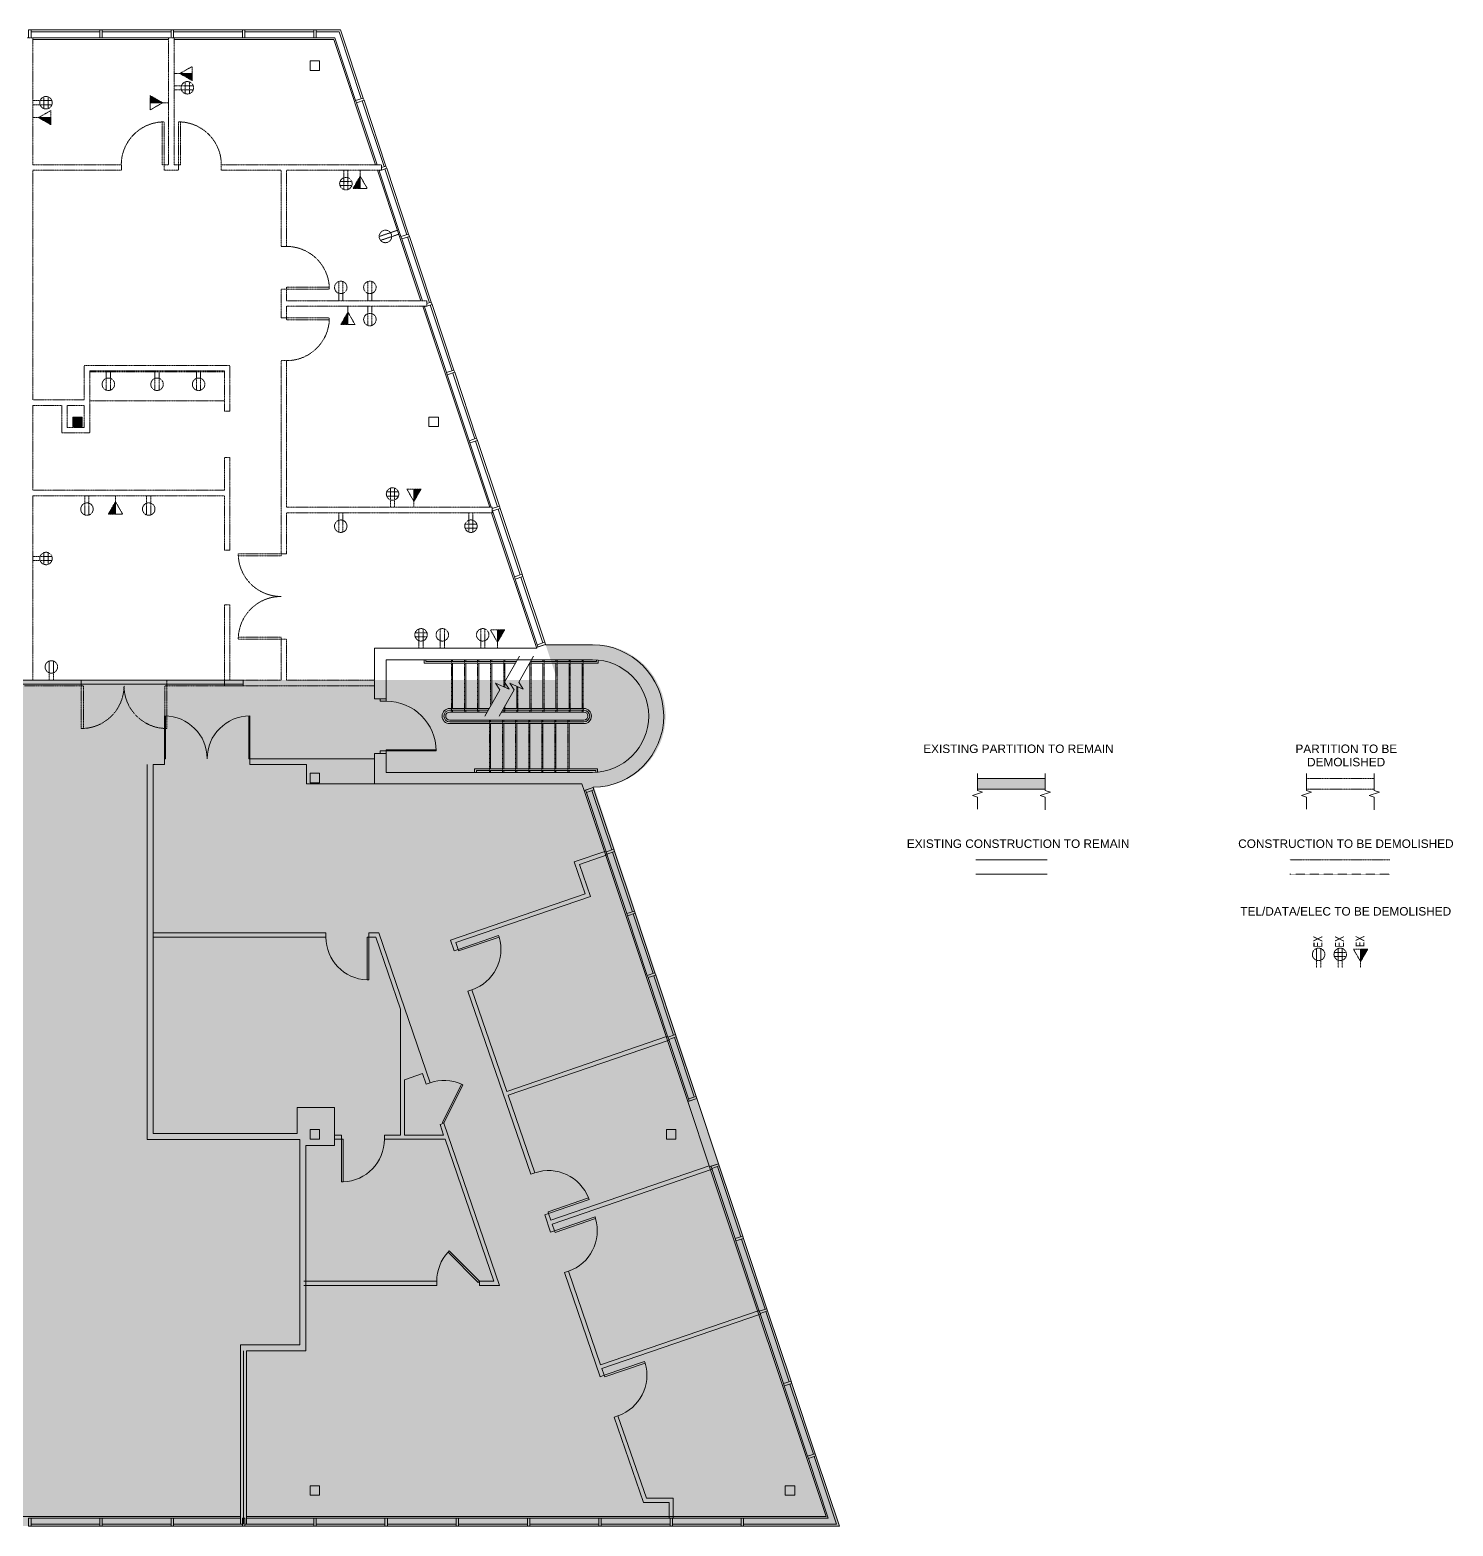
# Model space of a CAD drawing. Header units: inches. Extents: x 41 to 3078, y -575 to 685.
# Drawn here: x 1880 to 3078, y -575 to 685 of the extents above; entities that cross this region are included whole.
import ezdxf

# ---------------------------------------------------------------- set-up
doc = ezdxf.new("R2010")
doc.units = ezdxf.units.IN
doc.header["$MEASUREMENT"] = 0
for name, pattern in [('Demolished', [0.1875, 0.125, -0.0625]), ('Demolished 3_128_', [0.046875, 0.023437, -0.023437]), ('Demolished 3_16_', [0.28125, 0.1875, -0.09375]), ('Hidden 1_16_', [0.09375, 0.0625, -0.03125]), ('IMPORT-HIDDEN2', [0.1875, 0.125, -0.0625])]:
    doc.linetypes.add(name, pattern=pattern)
for name, color, linetype, lineweight in [('8603 Westwood - 2nd Floor - suite 200 230_dwg', 8, 'Continuous', 9), ('A-ANNO-NOTE', 131, 'Demolished', 9), ('A-COLS-EXST', 7, 'Continuous', 9), ('A-DETL', 90, 'Continuous', 9), ('A-DETL-DEMO', 6, 'Demolished 3_16_', 9), ('A-DETL-GENF', 92, 'Continuous', 9), ('A-DETL-MEDM', 33, 'Demolished', 9), ('A-DETL-THIN', 151, 'Continuous', 9), ('A-DOOR', 31, 'Demolished', 9), ('A-DOOR-EXST', 7, 'Continuous', 9), ('A-FLOR-RISR-EXST', 7, 'IMPORT-HIDDEN2', 9), ('A-FLOR-STRS-EXST', 7, 'Continuous', 9), ('A-GLAZ-EXST', 7, 'Continuous', 9), ('A-GLAZ-SILL-EXST', 7, 'Continuous', 9), ('A-WALL-DMIS-EXST', 7, 'Continuous', 9), ('A-WALL-FULL-EXST', 7, 'Continuous', 9), ('A-WALL-PATT', 111, 'Continuous', 13), ('G-ANNO-TEXT', 231, 'Continuous', 9), ('I-DOOR-EXST', 7, 'Continuous', 9), ('I-WALL', 2, 'Demolished', 9), ('I-WALL-FULL-EXST', 7, 'Continuous', 9), ('Q-CASE', 31, 'Demolished', 9), ('S-COLS', 52, 'Continuous', 13)]:
    doc.layers.add(name, color=color, linetype=linetype, lineweight=lineweight)
doc.styles.add('Arial_1', font='arial.ttf', dxfattribs={"height": 7.125})
doc.styles.add('Tahoma', font='tahoma.ttf', dxfattribs={"width": 0.85, "height": 7.5})

# ---------------------------------------------------------------- blocks, each defined once
blk = doc.blocks.new('8603 Westwood - 2nd Floor - suite 200 230_dwg_SM59-2599819-New Construction - Demolition Plan')
at = {"layer": 'A-DOOR-EXST', "flags": 128}
blk.add_lwpolyline([(0, 42), (0, 0), (1, 0), (1, 42)], dxfattribs=at)
at = {"layer": 'A-DOOR-EXST'}
blk.add_arc((0, 0), 42, 360, 90, dxfattribs=at)
blk = doc.blocks.new('8603 Westwood - 2nd Floor - suite 200 230_dwg_SM56-2599821-New Construction - Demolition Plan')
at = {"layer": 'A-DOOR-EXST', "flags": 128}
for points in [[(0, 36), (0, 0), (1, 0), (1, 36)], [(71, 36), (71, 0), (72, 0), (72, 36)]]:
    blk.add_lwpolyline(points, dxfattribs=at)
at = {"layer": 'A-DOOR-EXST'}
for centre, start, end in [((0, 0), 360, 90), ((72, 0), 90, 180)]:
    blk.add_arc(centre, 36, start, end, dxfattribs=at)
blk = doc.blocks.new('8603 Westwood - 2nd Floor - suite 200 230_dwg__U14-2599837-New Construction - Demolition Plan')
at = {"layer": 'I-DOOR-EXST', "flags": 128}
blk.add_lwpolyline([(1.4, 0), (1.4, -36), (0, -36), (0, 0)], close=True, dxfattribs=at)
at = {"layer": 'I-DOOR-EXST'}
blk.add_arc((0, 0), 36, 272.2608, 359.9699, dxfattribs=at)
blk = doc.blocks.new('8603 Westwood - 2nd Floor - suite 200 230_dwg__U15-2599838-New Construction - Demolition Plan')
at = {"layer": 'I-DOOR-EXST', "flags": 128}
blk.add_lwpolyline([(0, 0), (-25.5, 25.5), (-26.4, 24.5), (-1, -1)], close=True, dxfattribs=at)
at = {"layer": 'I-DOOR-EXST'}
blk.add_arc((0.2, 0), 36.2, 137.3511, 179.9428, dxfattribs=at)
blk = doc.blocks.new('8603 Westwood - 2nd Floor - suite 200 230_dwg__U17-2599839-New Construction - Demolition Plan')
at = {"layer": 'I-DOOR-EXST', "flags": 128}
blk.add_lwpolyline([(-1.4, 0), (-1.4, -36), (0, -36), (0, 0)], close=True, dxfattribs=at)
at = {"layer": 'I-DOOR-EXST'}
blk.add_arc((0, 0), 36, 180.0301, 267.7392, dxfattribs=at)
blk = doc.blocks.new('8603 Westwood - 2nd Floor - suite 200 230_dwg__U16-2599840-New Construction - Demolition Plan')
at = {"layer": 'I-DOOR-EXST', "flags": 128}
blk.add_lwpolyline([(1.4, 0), (1.4, 36), (0, 36), (0, 0)], close=True, dxfattribs=at)
at = {"layer": 'I-DOOR-EXST'}
blk.add_arc((0, 0), 36, 0.0301, 87.7392, dxfattribs=at)
blk = doc.blocks.new('8603 Westwood - 2nd Floor - suite 200 230_dwg__U16-2599841-New Construction - Demolition Plan')
at = {"layer": 'I-DOOR-EXST', "flags": 128}
blk.add_lwpolyline([(1.4, 0), (1.4, 36), (0, 36), (0, 0)], close=True, dxfattribs=at)
at = {"layer": 'I-DOOR-EXST'}
blk.add_arc((0, 0), 36, 0.0301, 87.7392, dxfattribs=at)
blk = doc.blocks.new('8603 Westwood - 2nd Floor - suite 200 230_dwg__U18-2599842-New Construction - Demolition Plan')
at = {"layer": 'I-DOOR-EXST', "flags": 128}
blk.add_lwpolyline([(0, 0), (25.5, 25.5), (26.4, 24.5), (1, -1)], close=True, dxfattribs=at)
at = {"layer": 'I-DOOR-EXST'}
blk.add_arc((-0.2, 0), 36.2, 0.0572, 42.6489, dxfattribs=at)
blk = doc.blocks.new('8603 Westwood - 2nd Floor - suite 200 230_dwg-2280265-New Construction - Demolition Plan')
at = {"layer": 'A-COLS-EXST', "flags": 128}
for points in [[(1425.6, 1234), (1417.6, 1234), (1417.6, 1226), (1425.6, 1226)], [(1525.6, 934), (1517.6, 934), (1517.6, 926), (1525.6, 926)], [(1425.6, 634), (1417.6, 634), (1417.6, 626), (1425.6, 626)], [(1425.6, 334), (1417.6, 334), (1417.6, 326), (1425.6, 326)], [(1725.6, 334), (1717.6, 334), (1717.6, 326), (1725.6, 326)], [(1425.6, 34), (1417.6, 34), (1417.6, 26), (1425.6, 26)], [(1825.6, 34), (1817.6, 34), (1817.6, 26), (1825.6, 26)]]:
    blk.add_lwpolyline(points, close=True, dxfattribs=at)
at = {"layer": 'A-DOOR-EXST', "flags": 128}
for points in [[(1476.6, 696.8), (1476.6, 694.8), (1481.6, 694.8), (1481.6, 696.8)], [(1476.6, 650.8), (1476.6, 652.8), (1481.6, 652.8), (1481.6, 650.8)]]:
    blk.add_lwpolyline(points, dxfattribs=at)
at = {"layer": 'A-FLOR-RISR-EXST'}
for p, q in [((1536.6, 685.6), (1536.6, 729.6)), ((1547.6, 685.6), (1547.6, 729.6)), ((1558.6, 685.6), (1558.6, 729.6)), ((1569.6, 690.8), (1569.6, 729.6)), ((1580.6, 706.8), (1580.6, 729.6)), ((1603.6, 685.6), (1603.6, 728.9)), ((1614.6, 685.6), (1614.6, 729.6)), ((1625.6, 685.6), (1625.6, 729.6)), ((1636.6, 685.6), (1636.6, 729.6)), ((1647.6, 685.6), (1647.6, 729.6)), ((1592.6, 685.6), (1592.6, 706.8)), ((1581.6, 685.6), (1581.6, 690.8)), ((1568.6, 678.8), (1568.6, 634.8)), ((1579.6, 678.8), (1579.6, 634.8)), ((1590.6, 678.8), (1590.6, 634.8)), ((1601.6, 678.8), (1601.6, 634.8)), ((1612.6, 678.8), (1612.6, 634.8)), ((1623.6, 678.8), (1623.6, 634.8)), ((1634.6, 678.8), (1634.6, 634.8))]:
    blk.add_line(p, q, dxfattribs=at)
at = {"layer": 'A-FLOR-STRS-EXST'}
for p, q in [((1537.6, 728.1), (1537.6, 729.6)), ((1537.6, 688.6), (1537.6, 726.6)), ((1548.6, 728.1), (1548.6, 729.6)), ((1548.6, 688.6), (1548.6, 726.6)), ((1559.6, 728.1), (1559.6, 729.6)), ((1559.6, 688.6), (1559.6, 726.6)), ((1570.6, 728.1), (1570.6, 729.6)), ((1570.6, 692.5), (1570.6, 726.6)), ((1581.6, 728.1), (1581.6, 729.6)), ((1581.6, 711.5), (1581.6, 726.6)), ((1602.6, 688.6), (1602.6, 726.6)), ((1613.6, 728.1), (1613.6, 729.6)), ((1613.6, 688.6), (1613.6, 726.6)), ((1624.6, 728.1), (1624.6, 729.6)), ((1624.6, 688.6), (1624.6, 726.6)), ((1635.6, 728.1), (1635.6, 729.6)), ((1635.6, 688.6), (1635.6, 726.6)), ((1646.6, 728.1), (1646.6, 729.6)), ((1646.6, 688.6), (1646.6, 726.6)), ((1581.6, 706.4), (1581.6, 710.2)), ((1591.6, 688.6), (1591.6, 707.3)), ((1535.1, 688.6), (1568.4, 688.6)), ((1535.1, 687.1), (1567.5, 687.1)), ((1566.6, 685.6), (1535.1, 685.6)), ((1537.6, 685.6), (1537.6, 687.1)), ((1548.6, 685.6), (1548.6, 687.1)), ((1559.6, 685.6), (1559.6, 687.1)), ((1578.6, 685.6), (1648.1, 685.6)), ((1648.1, 687.1), (1579.5, 687.1)), ((1648.1, 688.6), (1580.4, 688.6)), ((1580.6, 685.6), (1580.6, 687.1)), ((1591.6, 685.6), (1591.6, 687.1)), ((1602.6, 685.6), (1602.6, 687.1)), ((1613.6, 685.6), (1613.6, 687.1)), ((1624.6, 685.6), (1624.6, 687.1)), ((1635.6, 685.6), (1635.6, 687.1)), ((1646.6, 685.6), (1646.6, 687.1)), ((1648.1, 678.8), (1535.1, 678.8)), ((1535.1, 677.3), (1648.1, 677.3)), ((1535.1, 675.8), (1648.1, 675.8)), ((1569.6, 678.8), (1569.6, 677.3)), ((1569.6, 675.8), (1569.6, 637.8)), ((1580.6, 678.8), (1580.6, 677.3)), ((1580.6, 675.8), (1580.6, 637.8)), ((1591.6, 678.8), (1591.6, 677.3)), ((1591.6, 675.8), (1591.6, 637.8)), ((1602.6, 678.8), (1602.6, 677.3)), ((1602.6, 675.8), (1602.6, 637.8)), ((1613.6, 678.8), (1613.6, 677.3)), ((1613.6, 675.8), (1613.6, 637.8)), ((1624.6, 678.8), (1624.6, 677.3)), ((1624.6, 675.8), (1624.6, 637.8)), ((1635.6, 678.8), (1635.6, 677.3)), ((1635.6, 675.8), (1635.6, 637.8)), ((1569.6, 636.3), (1569.6, 634.8)), ((1580.6, 636.3), (1580.6, 634.8)), ((1591.6, 636.3), (1591.6, 634.8)), ((1602.6, 636.3), (1602.6, 634.8)), ((1613.6, 636.3), (1613.6, 634.8)), ((1624.6, 636.3), (1624.6, 634.8)), ((1635.6, 636.3), (1635.6, 634.8))]:
    blk.add_line(p, q, dxfattribs=at)
at = {"layer": 'A-FLOR-STRS-EXST', "flags": 128}
for points in [[(1593.8, 732.6), (1581.2, 710.8), (1585.1, 704.8), (1573.8, 710), (1577.4, 704.3), (1564.7, 682.2)], [(1605.8, 732.6), (1593.2, 710.8), (1597.1, 704.8), (1585.8, 710), (1589.4, 704.3), (1576.7, 682.2)], [(1590.3, 726.6), (1513.6, 726.6), (1513.6, 729.6)], [(1591.2, 728.1), (1515.1, 728.1), (1515.1, 729.6)], [(1660.1, 729.3), (1660.1, 726.6), (1602.3, 726.6)], [(1658.6, 729.5), (1658.6, 728.1), (1603.2, 728.1)], [(1556.1, 634.8), (1556.1, 637.8), (1659.6, 637.8), (1659.6, 635)], [(1557.6, 634.8), (1557.6, 636.3), (1658.1, 636.3), (1658.1, 634.8)]]:
    blk.add_lwpolyline(points, dxfattribs=at)
at = {"layer": 'A-FLOR-STRS-EXST'}
for centre, radius, start, end in [((1535.1, 682.2), 6.38, 90, 270), ((1535.1, 682.2), 4.88, 90, 270), ((1535.1, 682.2), 3.38, 90, 270), ((1648.1, 682.2), 6.38, 270, 90), ((1648.1, 682.2), 4.88, 270, 90), ((1648.1, 682.2), 3.38, 270, 90)]:
    blk.add_arc(centre, radius, start, end, dxfattribs=at)
at = {"layer": 'A-GLAZ-EXST'}
for p, q in [((1240.6, 1258.3), (1182.6, 1258.3)), ((1300.6, 1258.3), (1242.6, 1258.3)), ((1360.6, 1258.3), (1302.6, 1258.3)), ((1420.6, 1258.3), (1362.6, 1258.3)), ((1479.8, 1144.9), (1461.3, 1200.3)), ((1477.6, 1142), (1482.1, 1143.5)), ((1480.4, 1143), (1498.9, 1087.6)), ((1518, 1030.3), (1499.5, 1085.7)), ((1515.8, 1027.5), (1520.3, 1028.9)), ((1518.6, 1028.4), (1537.1, 973)), ((1556.2, 915.7), (1537.7, 971.1)), ((1556.8, 913.8), (1575.3, 858.4)), ((1570.9, 857), (1576.9, 859)), ((1594.4, 801.1), (1575.9, 856.5)), ((1595, 799.2), (1613.5, 743.8)), ((1654.9, 619.5), (1671.6, 569.4)), ((1672.2, 567.5), (1688.9, 517.4)), ((1706.3, 465.4), (1689.6, 515.5)), ((1706.9, 463.5), (1723.6, 413.4)), ((1741, 361.4), (1724.3, 411.5)), ((1780.2, 243.6), (1760.5, 302.8)), ((1780.8, 241.7), (1800.6, 182.6)), ((1820.9, 121.5), (1801.2, 180.7)), ((1821.5, 119.6), (1841.3, 60.5)), ((1240.6, 1.7), (1182.6, 1.7)), ((1300.6, 1.7), (1242.6, 1.7)), ((1302.6, 1.7), (1360.6, 1.7)), ((1420.6, 1.7), (1362.6, 1.7)), ((1480.6, 1.7), (1422.6, 1.7)), ((1540.6, 1.7), (1482.6, 1.7)), ((1542.6, 1.7), (1600.6, 1.7)), ((1660.6, 1.7), (1602.6, 1.7)), ((1720.6, 1.7), (1662.6, 1.7)), ((1722.6, 1.7), (1780.6, 1.7))]:
    blk.add_line(p, q, dxfattribs=at)
at = {"layer": 'A-GLAZ-EXST', "flags": 128}
for points in [[(1182.6, 1253.3), (1182.6, 1260), (1180.6, 1260), (1180.6, 1253.3)], [(1302.6, 1253.3), (1302.6, 1260), (1300.6, 1260), (1300.6, 1253.3)], [(1460.7, 1202.2), (1442, 1258.3), (1422.6, 1258.3)], [(1475.5, 1141.8), (1475.7, 1141.4), (1477, 1141.8)], [(1482.1, 1143.5), (1481.4, 1145.4), (1477.6, 1144.2)], [(1513.7, 1027.3), (1513.9, 1026.8), (1515.2, 1027.3)], [(1520.3, 1028.9), (1519.6, 1030.8), (1515.8, 1029.6)], [(1576.9, 859), (1577.6, 857.1), (1571.2, 854.9), (1570.9, 855.7)], [(1841.9, 58.6), (1860.8, 1.7), (1782.6, 1.7)]]:
    blk.add_lwpolyline(points, dxfattribs=at)
for points in [[(1240.6, 1253.3), (1240.6, 1260), (1242.6, 1260), (1242.6, 1253.3)], [(1360.6, 1253.3), (1360.6, 1260), (1362.6, 1260), (1362.6, 1253.3)], [(1422.6, 1253.3), (1422.6, 1260), (1420.6, 1260), (1420.6, 1253.3)], [(1462.3, 1202.7), (1463, 1200.8), (1456.6, 1198.7), (1455.9, 1200.6)], [(1500.5, 1088.1), (1501.2, 1086.2), (1494.8, 1084.1), (1494.1, 1086)], [(1538.7, 973.6), (1539.4, 971.7), (1533, 969.5), (1532.3, 971.4)], [(1558.5, 914.4), (1557.8, 916.3), (1551.4, 914.1), (1552.1, 912.2)], [(1596.7, 799.8), (1596, 801.7), (1589.6, 799.5), (1590.2, 797.6)], [(1615.1, 744.4), (1615.8, 742.5), (1609.3, 740.4), (1608.7, 742.3)], [(1649.5, 619.8), (1655.9, 622), (1656.6, 620.1), (1650.2, 617.9)], [(1667.5, 565.9), (1673.9, 568.1), (1673.3, 570), (1666.9, 567.8)], [(1684.2, 515.8), (1690.6, 518), (1691.2, 516.1), (1684.8, 513.9)], [(1702.2, 461.9), (1708.6, 464), (1707.9, 465.9), (1701.5, 463.8)], [(1718.9, 411.8), (1725.3, 413.9), (1725.9, 412), (1719.5, 409.9)], [(1736.8, 357.9), (1743.2, 360), (1742.6, 361.9), (1736.2, 359.8)], [(1755.7, 301.2), (1762.1, 303.3), (1761.5, 305.2), (1755.1, 303.1)], [(1776.1, 240.2), (1782.5, 242.3), (1781.9, 244.2), (1775.5, 242.1)], [(1796.4, 179.1), (1802.8, 181.2), (1802.2, 183.1), (1795.8, 181)], [(1816.8, 118.1), (1823.2, 120.2), (1822.6, 122.1), (1816.2, 120)], [(1837.1, 57), (1843.5, 59.1), (1842.9, 61), (1836.5, 58.9)], [(1182.6, 6.7), (1182.6, 0), (1180.6, 0), (1180.6, 6.7)], [(1242.6, 6.7), (1242.6, 0), (1240.6, 0), (1240.6, 6.7)], [(1300.6, 6.7), (1300.6, 0), (1302.6, 0), (1302.6, 6.7)], [(1360.6, 6.7), (1360.6, 0), (1362.6, 0), (1362.6, 6.7)], [(1422.6, 6.7), (1422.6, 0), (1420.6, 0), (1420.6, 6.7)], [(1482.6, 6.7), (1482.6, 0), (1480.6, 0), (1480.6, 6.7)], [(1540.6, 6.7), (1540.6, 0), (1542.6, 0), (1542.6, 6.7)], [(1600.6, 6.7), (1600.6, 0), (1602.6, 0), (1602.6, 6.7)], [(1662.6, 6.7), (1662.6, 0), (1660.6, 0), (1660.6, 6.7)], [(1720.6, 6.7), (1720.6, 0), (1722.6, 0), (1722.6, 6.7)], [(1780.6, 6.7), (1780.6, 0), (1782.6, 0), (1782.6, 6.7)]]:
    blk.add_lwpolyline(points, close=True, dxfattribs=at)
at = {"layer": 'A-GLAZ-SILL-EXST'}
for p, q in [((1182.6, 1260), (1240.6, 1260)), ((1184.1, 1253.3), (1240.6, 1253.3)), ((1184.1, 1252), (1298.3, 1252)), ((1242.6, 1260), (1300.6, 1260)), ((1242.6, 1253.3), (1298.3, 1253.3)), ((1302.6, 1260), (1360.6, 1260)), ((1302.9, 1253.3), (1360.6, 1253.3)), ((1362.6, 1260), (1420.6, 1260)), ((1362.6, 1253.3), (1420.6, 1253.3)), ((1474, 1146.5), (1456.6, 1198.7)), ((1481.4, 1145.4), (1463, 1200.8)), ((1474.2, 1141.8), (1510.9, 1031.9)), ((1475.7, 1141.4), (1494.1, 1086)), ((1482.1, 1143.5), (1500.5, 1088.1)), ((1512.2, 1031.9), (1494.8, 1084.1)), ((1519.6, 1030.8), (1501.2, 1086.2)), ((1512.4, 1027.3), (1568.8, 858)), ((1513.9, 1026.8), (1532.3, 971.4)), ((1520.3, 1028.9), (1538.7, 973.6)), ((1557.8, 916.3), (1539.4, 971.7)), ((1551.4, 914.1), (1533, 969.5)), ((1552.1, 912.2), (1570.1, 858)), ((1558.5, 914.4), (1576.9, 859)), ((1596, 801.7), (1577.6, 857.1)), ((1570.4, 853.3), (1608.2, 740)), ((1589.6, 799.5), (1571.2, 854.9)), ((1590.2, 797.6), (1608.7, 742.3)), ((1596.7, 799.8), (1615.1, 744.4)), ((1648.3, 619.4), (1735.7, 357.5)), ((1666.9, 567.8), (1650.2, 617.9)), ((1673.3, 570), (1656.6, 620.1)), ((1690.6, 518), (1673.9, 568.1)), ((1684.2, 515.8), (1667.5, 565.9)), ((1684.8, 513.9), (1701.5, 463.8)), ((1691.2, 516.1), (1707.9, 465.9)), ((1718.9, 411.8), (1702.2, 461.9)), ((1725.3, 413.9), (1708.6, 464)), ((1719.5, 409.9), (1736.2, 359.8)), ((1725.9, 412), (1742.6, 361.9)), ((1762.1, 303.3), (1781.9, 244.2)), ((1755.7, 301.2), (1775.5, 242.1)), ((1795.8, 181), (1776.1, 240.2)), ((1802.2, 183.1), (1782.5, 242.3)), ((1796.4, 179.1), (1816.2, 120)), ((1802.8, 181.2), (1822.6, 122.1)), ((1836.5, 58.9), (1816.8, 118.1)), ((1842.9, 61), (1823.2, 120.2)), ((1843.5, 59.1), (1863.3, 0)), ((1150.4, 8), (1359.1, 8)), ((1182.6, 6.7), (1240.6, 6.7)), ((1182.6, 0), (1240.6, 0)), ((1242.6, 6.7), (1300.6, 6.7)), ((1242.6, 0), (1300.6, 0)), ((1359.1, 6.7), (1302.6, 6.7)), ((1360.6, 0), (1302.6, 0)), ((1362.6, 0), (1420.6, 0)), ((1364.1, 6.7), (1420.6, 6.7)), ((1422.6, 6.7), (1480.6, 6.7)), ((1422.6, 0), (1480.6, 0)), ((1482.6, 6.7), (1540.6, 6.7)), ((1482.6, 0), (1540.6, 0)), ((1600.6, 6.7), (1542.6, 6.7)), ((1600.6, 0), (1542.6, 0)), ((1602.6, 6.7), (1660.6, 6.7)), ((1602.6, 0), (1660.6, 0)), ((1662.6, 6.7), (1720.6, 6.7)), ((1662.6, 0), (1720.6, 0)), ((1780.6, 6.7), (1722.6, 6.7)), ((1780.6, 0), (1722.6, 0)), ((1782.6, 0), (1863.3, 0))]:
    blk.add_line(p, q, dxfattribs=at)
at = {"layer": 'A-GLAZ-SILL-EXST', "flags": 128}
for points in [[(1302.9, 1252), (1437.5, 1252), (1472.7, 1146.5)], [(1462.3, 1202.7), (1443.2, 1260), (1422.6, 1260)], [(1455.9, 1200.6), (1438.4, 1253.3), (1422.6, 1253.3)], [(1753.9, 302.7), (1852.1, 8), (1364.1, 8)], [(1782.6, 6.7), (1853.9, 6.7), (1837.1, 57)]]:
    blk.add_lwpolyline(points, dxfattribs=at)
at = {"layer": 'A-WALL-DMIS-EXST'}
blk.add_line((1361.6, 147.7), (1361.6, 1.7), dxfattribs=at)
at = {"layer": 'A-WALL-DMIS-EXST', "flags": 128}
for points in [[(1294.9, 646.3), (1294.9, 641.3), (1285.4, 641.3), (1285.4, 330.7), (1406.6, 330.7), (1406.6, 352.6), (1438, 352.6), (1438, 320.6), (1414, 320.6), (1414, 147.7)], [(1471.9, 625.1), (1414.6, 625.1), (1414.6, 641.3), (1366.9, 641.3), (1366.9, 646.3), (1471.9, 646.3)], [(1280.4, 641.3), (1280.4, 325.7), (1409, 325.7), (1409, 152.7), (1359.1, 152.7), (1359.1, 1.7)], [(1414, 147.7), (1364.1, 147.7), (1364.1, 1.7)]]:
    blk.add_lwpolyline(points, dxfattribs=at)
at = {"layer": 'A-WALL-FULL-EXST', "flags": 128}
for points in [[(1471.9, 712.3), (1471.9, 739.3), (1608.4, 739.3), (1608.2, 740), (1615.8, 742.5), (1615.8, 742.2), (1655.3, 742.2)], [(1655.3, 729.6), (1481.6, 729.6), (1481.6, 696.8), (1471.9, 696.8), (1471.9, 707.7)], [(1655.8, 622.2), (1655.9, 622), (1648.3, 619.4), (1646.5, 625.1), (1471.9, 625.1), (1471.9, 650.8), (1481.6, 650.8), (1481.6, 634.8), (1655.3, 634.8)]]:
    blk.add_lwpolyline(points, dxfattribs=at)
blk.add_lwpolyline([(1735.7, 357.5), (1743.2, 360), (1761.5, 305.2), (1753.9, 302.7)], close=True, dxfattribs=at)
at = {"layer": 'A-WALL-FULL-EXST'}
for radius, start in [(60, 270.5651), (47.4, 270)]:
    blk.add_arc((1655.3, 682.2), radius, start, 90, dxfattribs=at)
at = {"layer": 'I-WALL-FULL-EXST'}
for p, q in [((1756, 300.5), (1755.1, 303.1)), ((1661.9, 125.8), (1631.8, 213.5))]:
    blk.add_line(p, q, dxfattribs=at)
at = {"layer": 'I-WALL-FULL-EXST', "flags": 128}
for points in [[(1667.7, 565.2), (1666.6, 568.5), (1640, 559.4), (1649.2, 532.4), (1535.8, 493.5), (1538.9, 484.6), (1542.2, 485.7), (1540.2, 491.4), (1653.6, 530.3), (1644.4, 557.2), (1667.8, 565.2)], [(1285.4, 496), (1430.9, 496), (1430.9, 499.5), (1285.4, 499.5)], [(1518.6, 373.4), (1475.4, 499.5), (1466.9, 499.5), (1466.9, 496), (1472.9, 496), (1493.6, 435.4), (1493.6, 329.3)], [(1560.2, 206.2), (1560.2, 202.7), (1577.1, 202.7), (1530.3, 339.3), (1527, 338.2), (1530, 329.3), (1497.1, 329.3), (1497.1, 375.9), (1512.3, 381.1), (1515.3, 372.2), (1518.6, 373.4)], [(1438.1, 325.8), (1444.1, 325.8), (1444.1, 329.3), (1438.1, 329.3)], [(1493.6, 329.3), (1480.1, 329.3), (1480.1, 325.8), (1531.2, 325.8), (1572.2, 206.2), (1560.2, 206.2)], [(1756, 300.5), (1621.5, 254.4), (1623.4, 248.7), (1620.1, 247.6), (1615.1, 262.2), (1618.4, 263.4), (1620.3, 257.7), (1753.7, 303.4)], [(1631.8, 213.5), (1635.1, 214.6), (1662.1, 135.9), (1795.6, 181.7), (1796.7, 178.4), (1663.2, 132.6), (1665.2, 127), (1661.9, 125.8)], [(1412.4, 202.7), (1524.2, 202.7), (1524.2, 206.2), (1412.4, 206.2)]]:
    blk.add_lwpolyline(points, dxfattribs=at)
for points in [[(1603.4, 296.3), (1550.5, 450.5), (1553.8, 451.6), (1583.2, 366.1), (1718.6, 412.5), (1719.8, 409.2), (1584.3, 362.8), (1606.7, 297.4)], [(1673.5, 91.8), (1698.2, 20), (1719.9, 20), (1719.9, 6.7), (1723.4, 6.7), (1723.4, 23.5), (1700.7, 23.5), (1676.8, 92.9)]]:
    blk.add_lwpolyline(points, close=True, dxfattribs=at)
at = {"extrusion": (0, 0, -1), "zscale": -1}
for name, p, rotation in [('8603 Westwood - 2nd Floor - suite 200 230_dwg_SM59-2599819-New Construction - Demolition Plan', (-1481.6, 652.8), 90.00000000000001), ('8603 Westwood - 2nd Floor - suite 200 230_dwg__U18-2599842-New Construction - Demolition Plan', (-1530.3, 339.3), 71.07412153240116), ('8603 Westwood - 2nd Floor - suite 200 230_dwg__U16-2599841-New Construction - Demolition Plan', (-1618.4, 263.4), 71.07412153240116)]:
    blk.add_blockref(name, p, dxfattribs=dict(at, rotation=rotation))
for name, p in [('8603 Westwood - 2nd Floor - suite 200 230_dwg_SM56-2599821-New Construction - Demolition Plan', (1294.9, 646.3)), ('8603 Westwood - 2nd Floor - suite 200 230_dwg__U17-2599839-New Construction - Demolition Plan', (1466.9, 496)), ('8603 Westwood - 2nd Floor - suite 200 230_dwg__U14-2599837-New Construction - Demolition Plan', (1444.1, 325.8)), ('8603 Westwood - 2nd Floor - suite 200 230_dwg__U15-2599838-New Construction - Demolition Plan', (1560.2, 206.2))]:
    blk.add_blockref(name, p)
at = {"rotation": 288.9258784675997}
for p in [(1542.2, 485.7), (1623.4, 248.7), (1665.2, 127)]:
    blk.add_blockref('8603 Westwood - 2nd Floor - suite 200 230_dwg__U16-2599840-New Construction - Demolition Plan', p, dxfattribs=at)
blk = doc.blocks.new('Double-Flush - 72_ x 84_-2558801-New Construction - Demolition Plan')
at = {"layer": 'A-DOOR', "color": 250, "linetype": 'Hidden 1_16_', "lineweight": 20}
for p, q in [((-36, 38.3), (-34.3, 38.3)), ((-36, 2.3), (-36, 38.3)), ((-34.3, 2.3), (-34.3, 38.3)), ((34.2, 2.3), (34.2, 38.3)), ((36, 2.3), (36, 38.3)), ((-36, 2.3), (-34.3, 2.3)), ((36, 2.3), (34.2, 2.3))]:
    blk.add_line(p, q, dxfattribs=at)
at = {"layer": 'A-DOOR', "color": 7, "linetype": 'Demolished 3_128_'}
for centre, start, end in [((-36, 2.3), 0, 90), ((36, 2.3), 90, 180)]:
    blk.add_arc(centre, 36, start, end, dxfattribs=at)
blk = doc.blocks.new('Concrete-Square-Column - 8 x 8-2324995-New Construction - Demolition Plan')
at = {"layer": 'S-COLS', "lineweight": 9}
blk.add_hatch(color=55, dxfattribs=at).paths.add_polyline_path([(-0.4, -4), (4, -4), (4, 4), (-4, 4), (-4, -4)], flags=0)
at = {"layer": 'S-COLS', "color": 250, "lineweight": 20}
for p, q in [((4, 4), (-4, 4)), ((-4, 4), (-4, -4)), ((4, -4), (4, 4)), ((-4, -4), (4, -4))]:
    blk.add_line(p, q, dxfattribs=at)
blk = doc.blocks.new('Single-Flush - 36_ x 96_-2411555-New Construction - Demolition Plan')
at = {"layer": 'A-DOOR', "color": 250, "linetype": 'Hidden 1_16_', "lineweight": 20}
for p, q in [((16.2, 2.3), (16.2, 38.3)), ((18, 38.3), (16.2, 38.3)), ((18, 2.3), (18, 38.3)), ((18, 2.3), (16.2, 2.3))]:
    blk.add_line(p, q, dxfattribs=at)
at = {"layer": 'A-DOOR', "color": 7, "linetype": 'Demolished 3_128_'}
blk.add_arc((18, 2.3), 36.1, 92.7812, 180, dxfattribs=at)
blk = doc.blocks.new('Single-Flush - 36_ x 96_-2411590-New Construction - Demolition Plan')
at = {"layer": 'A-DOOR', "color": 250, "linetype": 'Hidden 1_16_', "lineweight": 20}
for p, q in [((16.2, -2.3), (16.2, -38.3)), ((18, -2.3), (16.2, -2.3)), ((18, -2.3), (18, -38.3)), ((18, -38.3), (16.2, -38.3))]:
    blk.add_line(p, q, dxfattribs=at)
at = {"layer": 'A-DOOR', "color": 7, "linetype": 'Demolished 3_128_'}
blk.add_arc((18, -2.3), 36.1, 180, 267.2188, dxfattribs=at)
blk = doc.blocks.new('Counter Top - Standard Counter Top w_ Backsplash-2563700-New Construction - Demolition Plan')
at = {"layer": 'Q-CASE', "color": 7, "linetype": 'Demolished 3_128_'}
for p, q in [((66.1, -0.8), (-47.3, -0.8)), ((-47.3, -25), (66.1, -25))]:
    blk.add_line(p, q, dxfattribs=at)
blk = doc.blocks.new('Family - ___-1151004-_A1001 - Demolition Legend')
at = {"layer": 'A-ANNO-NOTE', "linetype": 'Demolished 3_128_'}
for p, q in [((423.4, -104.8), (423.4, -88.6)), ((426.9, -104.8), (426.9, -88.6))]:
    blk.add_line(p, q, dxfattribs=at)
blk.add_circle((425.1, -93.5), 5.25, dxfattribs=at)
at = {"layer": 'A-ANNO-NOTE', "linetype": 'Demolished 3_128_', "insert": (420.8, -87.8), "char_height": 7.5, "width": 12.62, "attachment_point": 1, "rotation": 90, "style": 'Tahoma'}
blk.add_mtext('EX', dxfattribs=at)
blk = doc.blocks.new('Family - ___-1151006-_A1001 - Demolition Legend')
at = {"layer": 'A-ANNO-NOTE', "linetype": 'Demolished 3_128_'}
for p, q in [((448.2, -91.8), (438.3, -91.8)), ((448.2, -95.3), (438.3, -95.3)), ((441.5, -104.8), (441.5, -88.6)), ((445, -104.8), (445, -88.6))]:
    blk.add_line(p, q, dxfattribs=at)
blk.add_circle((443.3, -93.5), 5.25, dxfattribs=at)
at = {"layer": 'A-ANNO-NOTE', "linetype": 'Demolished 3_128_', "insert": (439, -87.8), "char_height": 7.5, "width": 12.62, "attachment_point": 1, "rotation": 90, "style": 'Tahoma'}
blk.add_mtext('EX', dxfattribs=at)
blk = doc.blocks.new('Family - ___-1151008-_A1001 - Demolition Legend')
at = {"layer": 'A-ANNO-NOTE', "linetype": 'Demolished 3_128_'}
blk.add_hatch(color=256, dxfattribs=at).paths.add_polyline_path([(460.5, -99.6), (466.5, -89.2), (460.5, -89.2)], flags=0)
for p, q in [((460.5, -99.6), (454.5, -89.2)), ((466.5, -89.2), (454.5, -89.2)), ((466.5, -89.2), (460.5, -89.2)), ((460.5, -89.2), (460.5, -99.6)), ((460.5, -99.6), (466.5, -89.2)), ((460.5, -104.6), (460.5, -89.2)), ((460.5, -99.6), (466.5, -89.2))]:
    blk.add_line(p, q, dxfattribs=at)
at = {"layer": 'A-ANNO-NOTE', "linetype": 'Demolished 3_128_', "insert": (456.2, -87.5), "char_height": 7.5, "width": 12.62, "attachment_point": 1, "rotation": 90, "style": 'Tahoma'}
blk.add_mtext('EX', dxfattribs=at)
blk = doc.blocks.new('Break Line - Break Line-1149479-_A1001 - Demolition Legend')
at = {"layer": 'A-DETL-MEDM', "linetype": 'Continuous', "lineweight": 20}
for p, q in [((137.9, 44.5), (137.9, 58.8)), ((133.6, 40.4), (142.2, 43.1)), ((137.9, 39), (133.6, 40.4)), ((142.2, 43.1), (137.9, 44.5)), ((137.9, 28.9), (137.9, 39))]:
    blk.add_line(p, q, dxfattribs=at)
blk = doc.blocks.new('Break Line - Break Line-1149617-_A1001 - Demolition Legend')
at = {"layer": 'A-DETL-MEDM', "linetype": 'Continuous', "lineweight": 20}
for p, q in [((195, 58.9), (195, 44.5)), ((199.3, 43.1), (190.7, 40.4)), ((190.7, 40.4), (195, 39)), ((195, 44.5), (199.3, 43.1)), ((195, 39), (195, 28.2))]:
    blk.add_line(p, q, dxfattribs=at)

msp = doc.modelspace()

# ---------------------------------------------------------------- hatches: boundary and pattern name
at = {"layer": 'A-ANNO-NOTE', "linetype": 'Demolished 3_128_'}
for points in [[(2016.6, 642.3), (2016.6, 648.3), (2006.1, 648.3)], [(1991.6, 623.7), (1981.2, 629.7), (1981.2, 623.7)], [(1897.6, 605.2), (1897.6, 611.2), (1887.1, 611.2)], [(2157.9, 551.5), (2157.9, 562), (2151.9, 551.5)], [(2147.6, 436.9), (2147.6, 447.4), (2141.6, 436.9)], [(2203.2, 287.9), (2209.2, 298.4), (2203.2, 298.4)], [(1951.9, 277.3), (1951.9, 287.8), (1945.9, 277.3)], [(2273.6, 169.3), (2279.6, 179.8), (2273.6, 179.8)]]:
    msp.add_hatch(color=7, dxfattribs=at).paths.add_polyline_path(points, flags=0)
at = {"layer": 'A-DETL-GENF'}
h = msp.add_hatch(color=9, dxfattribs=at)
h.paths.add_polyline_path([(2561.5, -575), (2355, 47.3), (2360.4, 47.5), (2365.7, 48.2), (2371, 49.4), (2376.1, 51.1), (2381.1, 53.2), (2385.8, 55.8), (2390.3, 58.8), (2394.6, 62.1), (2398.5, 65.8), (2402, 69.9), (2405.2, 74.3), (2407.9, 78.9), (2410.3, 83.8), (2412.2, 88.8), (2413.6, 94), (2414.6, 99.3), (2415.1, 104.7), (2415.1, 110.1), (2414.6, 115.5), (2413.6, 120.8), (2412.2, 126), (2410.3, 131), (2407.9, 135.9), (2405.2, 140.5), (2402, 144.9), (2398.5, 149), (2394.6, 152.7), (2390.3, 156), (2385.8, 159), (2381.1, 161.6), (2376.1, 163.7), (2371, 165.4), (2365.7, 166.6), (2360.4, 167.3), (2355, 167.5), (2314, 167.5), (2324, 137.5), (2059.4, 137.5), (2059.4, 134), (1746.2, 134), (1746.2, 137.5), (1710.2, 137.5), (1710.2, 134), (1697.4, 134), (1697.4, 137.5), (1695.4, 137.5), (1695.4, 134), (1245.6, 134), (1245.6, 137.5), (778.9, 137.5), (778.9, 230.7), (557.9, 230.7), (513.4, 364.6), (510.8, 372.9), (508.8, 381.2), (507.2, 389.7), (506.1, 398.2), (505.6, 406.8), (505.5, 415.4), (505.8, 424), (506.7, 432.6), (508.1, 441.1), (510, 449.5), (512.3, 457.7), (515.1, 465.9), (518.4, 473.8), (522.1, 481.6), (526.2, 489.1), (530.8, 496.4), (535.8, 503.4), (541.2, 510.2), (546.9, 516.6), (553, 522.6), (559.5, 528.3), (566.2, 533.7), (573.3, 538.6), (580.6, 543.1), (588.2, 547.2), (596, 550.8), (603.9, 554), (612.1, 556.8), (620.4, 559), (628.8, 560.8), (637.3, 562.1), (645.9, 563), (654.5, 563.3), (682.1, 563.3), (641.5, 685), (278.2, 685), (466, 121.8), (612.9, 121.8), (612.9, 13), (502.2, 13), (496.9, 12.8), (491.5, 12.1), (486.3, 10.9), (481.2, 9.2), (476.2, 7.1), (471.5, 4.5), (467, 1.6), (462.8, -1.8), (458.9, -5.5), (455.3, -9.6), (452.2, -13.9), (449.4, -18.5), (447.1, -23.4), (445.2, -28.4), (443.8, -33.6), (442.8, -38.9), (442.3, -44.3), (442.3, -49.7), (442.8, -55), (443.8, -60.3), (445.2, -65.5), (447.1, -70.5), (449.4, -75.4), (452.2, -80), (455.3, -84.4), (458.9, -88.4), (462.8, -92.1), (467, -95.5), (471.5, -98.5), (476.2, -101), (481.2, -103.1), (486.3, -104.8), (491.5, -106), (496.9, -106.7), (502.2, -107), (616.4, -107), (616.4, -215), (578.2, -215), (698.2, -575), (1879.9, -575)], flags=0)
h.paths.add_polyline_path([(1210.2, 126.5), (1206.7, 126.5), (1206.7, 134), (1210.2, 134), (1210.2, 132.5)], flags=0)
msp.add_hatch(color=55, dxfattribs=at).paths.add_polyline_path([(2734.9, 45.7), (2734.9, 54.6), (2677.7, 54.6), (2677.7, 45.7)], flags=0)
at = {"layer": 'A-WALL-PATT'}
h = msp.add_hatch(color=8, dxfattribs=at)
h.paths.add_polyline_path([(2026.9, 134), (2059.4, 134), (2059.4, 137.5), (1746.2, 137.5), (1746.2, 134)], flags=0)
h.paths.add_polyline_path([(1710.2, 134), (1710.2, 137.5), (1697.4, 137.5), (1697.4, 134)], flags=0)

# ---------------------------------------------------------------- linework, layer by layer
at = {"layer": 'A-ANNO-NOTE', "color": 7, "linetype": 'Demolished 3_128_'}
for p, q in [((2001.2, 648.3), (2016.6, 648.3)), ((2006.1, 648.3), (2016.6, 654.3)), ((2016.6, 648.3), (2006.1, 648.3)), ((2006.1, 648.3), (2016.6, 642.3)), ((2006.1, 648.3), (2016.6, 642.3)), ((2016.6, 642.3), (2016.6, 654.3)), ((2016.6, 642.3), (2016.6, 648.3)), ((2001.2, 638), (2017.4, 638)), ((2001.2, 634.6), (2017.4, 634.6)), ((2010.7, 631.3), (2010.7, 641.3)), ((2014.2, 631.3), (2014.2, 641.3)), ((1882.2, 625.5), (1898.4, 625.5)), ((1882.2, 622), (1898.4, 622)), ((1891.7, 618.8), (1891.7, 628.7)), ((1895.2, 618.8), (1895.2, 628.7)), ((1981.2, 629.7), (1981.2, 623.7)), ((1991.6, 623.7), (1981.2, 629.7)), ((1981.2, 629.7), (1981.2, 617.7)), ((1991.6, 623.7), (1981.2, 629.7)), ((1981.2, 623.7), (1991.6, 623.7)), ((1996.6, 623.7), (1981.2, 623.7)), ((1991.6, 623.7), (1981.2, 617.7)), ((1882.2, 611.2), (1897.6, 611.2)), ((1887.1, 611.2), (1897.6, 617.2)), ((1897.6, 611.2), (1887.1, 611.2)), ((1887.1, 611.2), (1897.6, 605.2)), ((1887.1, 611.2), (1897.6, 605.2)), ((1897.6, 605.2), (1897.6, 617.2)), ((1897.6, 605.2), (1897.6, 611.2)), ((2140.9, 557.4), (2150.9, 557.4)), ((2144.2, 566.9), (2144.2, 550.7)), ((2147.6, 566.9), (2147.6, 550.7)), ((2157.9, 562), (2151.9, 551.5)), ((2157.9, 562), (2151.9, 551.5)), ((2157.9, 566.9), (2157.9, 551.5)), ((2157.9, 551.5), (2157.9, 562)), ((2157.9, 562), (2163.9, 551.5)), ((2140.9, 553.9), (2150.9, 553.9)), ((2151.9, 551.5), (2157.9, 551.5)), ((2151.9, 551.5), (2163.9, 551.5)), ((2189.3, 516.3), (2174, 511.1)), ((2190.4, 513), (2175.1, 507.8)), ((2139.9, 456.9), (2139.9, 473.1)), ((2143.4, 456.9), (2143.4, 473.1)), ((2164.3, 456.9), (2164.3, 473.1)), ((2167.8, 456.9), (2167.8, 473.1)), ((2147.6, 447.4), (2141.6, 436.9)), ((2147.6, 447.4), (2141.6, 436.9)), ((2147.6, 452.3), (2147.6, 436.9)), ((2147.6, 436.9), (2147.6, 447.4)), ((2147.6, 447.4), (2153.6, 436.9)), ((2164.3, 452.3), (2164.3, 436.1)), ((2167.8, 452.3), (2167.8, 436.1)), ((2141.6, 436.9), (2147.6, 436.9)), ((2141.6, 436.9), (2153.6, 436.9)), ((1944.1, 397.8), (1944.1, 381.6)), ((1947.6, 397.8), (1947.6, 381.6)), ((1985.1, 397.8), (1985.1, 381.6)), ((1988.6, 397.8), (1988.6, 381.6)), ((2020.1, 397.8), (2020.1, 381.6)), ((2023.6, 397.8), (2023.6, 381.6)), ((1926.1, 292.7), (1926.1, 276.5)), ((1929.6, 292.7), (1929.6, 276.5)), ((1951.9, 292.7), (1951.9, 277.3)), ((1978.1, 292.7), (1978.1, 276.5)), ((1981.6, 292.7), (1981.6, 276.5)), ((2190.1, 296), (2180.2, 296)), ((2190.1, 292.5), (2180.2, 292.5)), ((2183.4, 283), (2183.4, 299.2)), ((2186.9, 283), (2186.9, 299.2)), ((2203.2, 287.9), (2197.2, 298.4)), ((2209.2, 298.4), (2197.2, 298.4)), ((2209.2, 298.4), (2203.2, 298.4)), ((2203.2, 298.4), (2203.2, 287.9)), ((2203.2, 287.9), (2209.2, 298.4)), ((2203.2, 283), (2203.2, 298.4)), ((2203.2, 287.9), (2209.2, 298.4)), ((1951.9, 287.8), (1945.9, 277.3)), ((1951.9, 287.8), (1945.9, 277.3)), ((1945.9, 277.3), (1951.9, 277.3)), ((1945.9, 277.3), (1957.9, 277.3)), ((1951.9, 277.3), (1951.9, 287.8)), ((1951.9, 287.8), (1957.9, 277.3)), ((2139.9, 278.4), (2139.9, 262.2)), ((2143.4, 278.4), (2143.4, 262.2)), ((2249.4, 278.4), (2249.4, 262.2)), ((2252.9, 278.4), (2252.9, 262.2)), ((2246.2, 268.9), (2256.1, 268.9)), ((2246.2, 265.4), (2256.1, 265.4)), ((1882.2, 241.6), (1898.4, 241.6)), ((1891.7, 234.9), (1891.7, 244.8)), ((1895.2, 234.9), (1895.2, 244.8)), ((1882.2, 238.1), (1898.4, 238.1)), ((2214.1, 177.4), (2204.2, 177.4)), ((2207.4, 164.4), (2207.4, 180.6)), ((2210.9, 164.4), (2210.9, 180.6)), ((2225.4, 164.4), (2225.4, 180.6)), ((2228.9, 164.4), (2228.9, 180.6)), ((2259.4, 164.4), (2259.4, 180.6)), ((2262.9, 164.4), (2262.9, 180.6)), ((2273.6, 169.3), (2267.6, 179.8)), ((2279.6, 179.8), (2267.6, 179.8)), ((2279.6, 179.8), (2273.6, 179.8)), ((2273.6, 179.8), (2273.6, 169.3)), ((2273.6, 169.3), (2279.6, 179.8)), ((2273.6, 164.4), (2273.6, 179.8)), ((2273.6, 169.3), (2279.6, 179.8)), ((2214.1, 173.9), (2204.2, 173.9)), ((1896.1, 137.3), (1896.1, 153.5)), ((1899.6, 137.3), (1899.6, 153.5))]:
    msp.add_line(p, q, dxfattribs=at)
for centre in [(2012.4, 636.3), (1893.4, 623.7), (2145.9, 555.6), (2179.2, 511.1), (2141.6, 468.2), (2166.1, 468.2), (2166.1, 441.1), (1945.9, 386.6), (1986.9, 386.6), (2021.9, 386.6), (2185.2, 294.2), (1927.9, 281.5), (1979.9, 281.5), (2141.6, 267.1), (2251.2, 267.1), (1893.4, 239.9), (2209.2, 175.6), (2227.1, 175.6), (2261.1, 175.6), (1897.9, 148.6)]:
    msp.add_circle(centre, 5.25, dxfattribs=at)
at = {"layer": 'A-DETL', "linetype": 'Hidden 1_16_', "lineweight": 20}
for p, q in [((2954.7, 54.6), (3011.9, 54.6)), ((2954.7, 45.7), (3011.9, 45.7))]:
    msp.add_line(p, q, dxfattribs=at)
at = {"layer": 'A-DETL', "linetype": 'Demolished 3_128_'}
msp.add_line((3024.8, -14), (2940.8, -14), dxfattribs=at)
at = {"layer": 'A-DETL-DEMO'}
msp.add_line((2940.8, -26), (3024.8, -26), dxfattribs=at)
at = {"layer": 'A-DETL-MEDM', "linetype": 'Continuous', "lineweight": 20}
for p, q in [((2734.9, 54.6), (2677.7, 54.6)), ((2677.7, 45.7), (2734.9, 45.7)), ((2736.3, -26), (2676.3, -26))]:
    msp.add_line(p, q, dxfattribs=at)
at = {"layer": 'A-DETL-THIN'}
msp.add_line((2736.3, -14), (2676.3, -14), dxfattribs=at)
at = {"layer": 'I-WALL', "color": 250, "linetype": 'Hidden 1_16_', "lineweight": 20}
for p, q in [((1882.2, 678.3), (1877.6, 678.3)), ((1882.2, 571.5), (1882.2, 678.3)), ((1996.6, 678.3), (1996.6, 571.5)), ((2001.2, 678.3), (1996.6, 678.3)), ((2001.2, 571.5), (2001.2, 678.3)), ((1956.9, 571.5), (1882.2, 571.5)), ((1956.9, 566.9), (1956.9, 571.5)), ((1996.6, 571.5), (1992.9, 571.5)), ((1992.9, 571.5), (1992.9, 566.9)), ((2004.9, 571.5), (2001.2, 571.5)), ((2004.9, 566.9), (2004.9, 571.5)), ((2175.9, 571.5), (2040.9, 571.5)), ((2040.9, 571.5), (2040.9, 566.9)), ((2175.9, 566.9), (2175.9, 571.5)), ((1882.2, 373.4), (1882.2, 566.9)), ((1882.2, 566.9), (1956.9, 566.9)), ((1992.9, 566.9), (2004.9, 566.9)), ((2040.9, 566.9), (2091.3, 566.9)), ((2091.3, 566.9), (2091.3, 502.6)), ((2095.9, 502.6), (2095.9, 566.9)), ((2095.9, 566.9), (2175.9, 566.9)), ((2091.3, 502.6), (2095.9, 502.6)), ((2095.9, 466.6), (2091.3, 466.6)), ((2091.3, 466.6), (2091.3, 442.6)), ((2095.9, 456.9), (2095.9, 466.6)), ((2214.1, 456.9), (2095.9, 456.9)), ((2214.1, 452.3), (2214.1, 456.9)), ((2091.3, 442.6), (2095.9, 442.6)), ((2095.9, 442.6), (2095.9, 452.3)), ((2095.9, 452.3), (2214.1, 452.3)), ((2095.9, 406.6), (2091.3, 406.6)), ((2091.3, 406.6), (2091.3, 243.9)), ((2095.9, 283), (2095.9, 406.6)), ((2048.2, 402.4), (1925.6, 402.4)), ((1925.6, 402.4), (1925.6, 373.4)), ((1930.2, 397.8), (2043.6, 397.8)), ((1930.2, 345.7), (1930.2, 397.8)), ((2043.6, 397.8), (2043.6, 364.1)), ((2048.2, 364.1), (2048.2, 402.4)), ((1925.6, 373.4), (1882.2, 373.4)), ((1882.2, 297.3), (1882.2, 368.8)), ((1882.2, 368.8), (1906.6, 368.8)), ((1906.6, 368.8), (1906.6, 345.7)), ((1911.2, 368.8), (1925.6, 368.8)), ((1911.2, 350.3), (1911.2, 368.8)), ((1925.6, 368.8), (1925.6, 350.3)), ((2043.6, 364.1), (2048.2, 364.1)), ((1906.6, 345.7), (1930.2, 345.7)), ((1925.6, 350.3), (1911.2, 350.3)), ((2043.6, 325), (2043.6, 297.3)), ((2048.2, 325), (2043.6, 325)), ((2048.2, 247), (2048.2, 325)), ((2043.6, 297.3), (1882.2, 297.3)), ((1882.2, 137.3), (1882.2, 292.7)), ((1882.2, 292.7), (2043.6, 292.7)), ((2043.6, 292.7), (2043.6, 247)), ((2269.2, 283), (2095.9, 283)), ((2095.9, 243.9), (2095.9, 278.4)), ((2095.9, 278.4), (2269.2, 278.4)), ((2269.2, 278.4), (2269.2, 283)), ((2043.6, 247), (2048.2, 247)), ((2091.3, 243.9), (2095.9, 243.9)), ((2048.2, 201), (2043.6, 201)), ((2043.6, 201), (2043.6, 132.7)), ((2048.2, 137.3), (2048.2, 201)), ((2095.9, 171.9), (2091.3, 171.9)), ((2091.3, 171.9), (2091.3, 137.3)), ((2095.9, 137.3), (2095.9, 171.9)), ((1875.4, 132.7), (1923.1, 132.7)), ((1923.1, 137.3), (1882.2, 137.3)), ((1923.1, 132.7), (1923.1, 137.3)), ((2059.4, 137.3), (1995.1, 137.3)), ((1995.1, 137.3), (1995.1, 132.7)), ((1995.1, 132.7), (2059.4, 132.7)), ((2043.6, 132.7), (2170.1, 132.7)), ((2091.3, 137.3), (2048.2, 137.3)), ((2059.4, 132.7), (2059.4, 137.3)), ((2170.1, 137.3), (2095.9, 137.3)), ((2170.1, 132.7), (2170.1, 137.3))]:
    msp.add_line(p, q, dxfattribs=at)
at = {"layer": 'I-WALL', "color": 250, "linetype": 'Continuous', "lineweight": 20}
for p, q in [((1746.2, 134), (2059.4, 134)), ((2059.4, 137.5), (1761.4, 137.5)), ((2059.4, 134), (2059.4, 137.5))]:
    msp.add_line(p, q, dxfattribs=at)

# ---------------------------------------------------------------- block references
at = {"linetype": 'Demolished 3_128_', "lineweight": 9}
for name in ['Family - ___-1151004-_A1001 - Demolition Legend', 'Family - ___-1151006-_A1001 - Demolition Legend', 'Family - ___-1151008-_A1001 - Demolition Legend']:
    msp.add_blockref(name, (2539.8, 0), dxfattribs=at)
at = {"layer": '8603 Westwood - 2nd Floor - suite 200 230_dwg', "color": 7}
msp.add_blockref('8603 Westwood - 2nd Floor - suite 200 230_dwg-2280265-New Construction - Demolition Plan', (698.2, -575), dxfattribs=at)
at = {"layer": 'A-DETL-GENF'}
for name, p in [('Break Line - Break Line-1149479-_A1001 - Demolition Legend', (2539.8, 0)), ('Break Line - Break Line-1149617-_A1001 - Demolition Legend', (2539.8, 0)), ('Break Line - Break Line-1149479-_A1001 - Demolition Legend', (2816.8, 0)), ('Break Line - Break Line-1149617-_A1001 - Demolition Legend', (2816.8, 0))]:
    msp.add_blockref(name, p, dxfattribs=at)
at = {"layer": 'A-DOOR', "color": 7, "linetype": 'Demolished 3_128_'}
msp.add_blockref('Single-Flush - 36_ x 96_-2411555-New Construction - Demolition Plan', (1974.9, 569.2), dxfattribs=at)
for name, p, rotation in [('Single-Flush - 36_ x 96_-2411590-New Construction - Demolition Plan', (2022.9, 569.2), 180), ('Single-Flush - 36_ x 96_-2411555-New Construction - Demolition Plan', (2093.6, 484.6), 269.9999999999999), ('Single-Flush - 36_ x 96_-2411590-New Construction - Demolition Plan', (2093.6, 424.6), 89.99999999999991), ('Double-Flush - 72_ x 84_-2558801-New Construction - Demolition Plan', (2093.6, 207.9), 89.99999999999991), ('Double-Flush - 72_ x 84_-2558801-New Construction - Demolition Plan', (1959.1, 135), 180)]:
    msp.add_blockref(name, p, dxfattribs=dict(at, rotation=rotation))
at = {"layer": 'Q-CASE', "color": 7, "linetype": 'Demolished 3_128_'}
msp.add_blockref('Counter Top - Standard Counter Top w_ Backsplash-2563700-New Construction - Demolition Plan', (1977.4, 397.8), dxfattribs=at)
at = {"layer": 'S-COLS', "lineweight": 9}
msp.add_blockref('Concrete-Square-Column - 8 x 8-2324995-New Construction - Demolition Plan', (1919.9, 355), dxfattribs=at)

# ---------------------------------------------------------------- texts
at = {"layer": 'G-ANNO-TEXT', "color": 7, "attachment_point": 1, "style": 'Arial_1'}
for s, insert, char_height, width in [('EXISTING PARTITION TO REMAIN', (2632, 83.2), 7.125, 193.617), ('PARTITION TO BE ', (2945.4, 83.2), 7.125, 106.959), ('DEMOLISHED', (2955.2, 72), 7.12, 79.992), ('EXISTING CONSTRUCTION TO REMAIN', (2618.2, 3.3), 7.125, 226.947), ('CONSTRUCTION TO BE DEMOLISHED', (2897.2, 3.3), 7.125, 220.281), ('TEL/DATA/ELEC TO BE DEMOLISHED', (2899, -53.7), 7.125, 216.039)]:
    msp.add_mtext(s, dxfattribs=dict(at, insert=insert, char_height=char_height, width=width))

doc.saveas('drawing.dxf')
